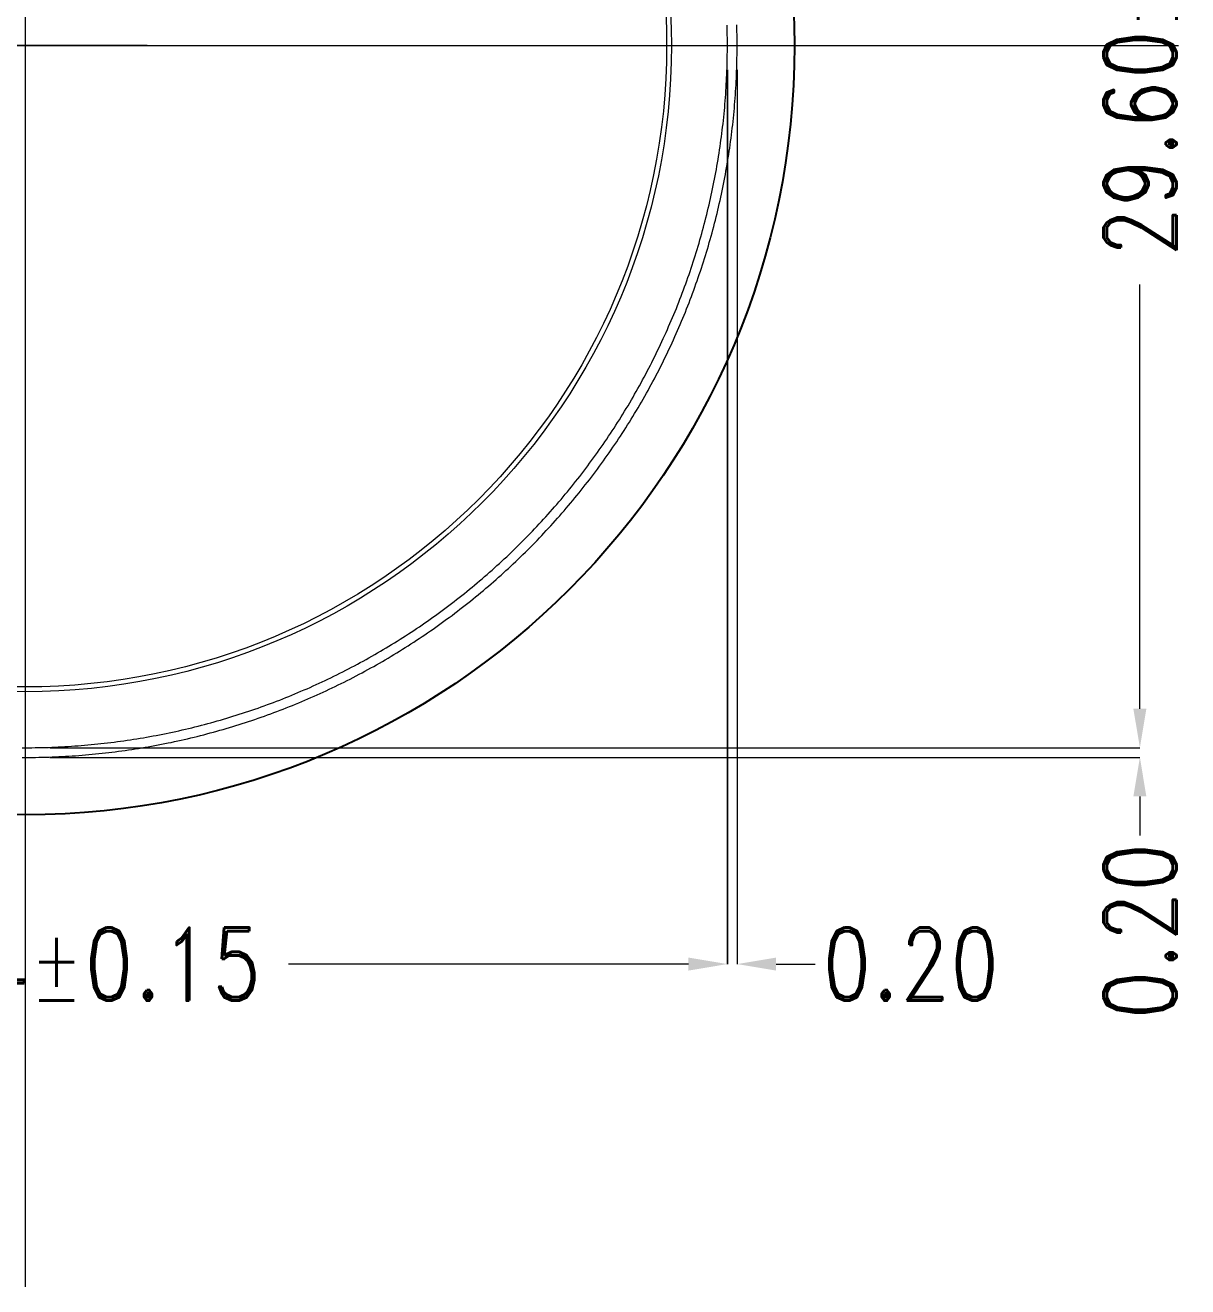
# Model space of a CAD drawing. Header units: millimetres. Extents: x 1403 to 2381, y 158 to 387.
# Drawn here: x 2272.39 to 2296.27, y 255.87 to 281.79 of the extents above; entities that cross this region are included whole.
import ezdxf
from ezdxf.lldxf.tags import DXFTag

# ---------------------------------------------------------------- set-up
doc = ezdxf.new("R2010")
doc.units = ezdxf.units.MM
doc.layers.get('0').update_dxf_attribs({"lineweight": 5})
doc.layers.get('Defpoints').update_dxf_attribs({"lineweight": 5})
doc.layers.add('COVER LENS', color=6, linetype='Continuous')
for name, color, linetype, lineweight in [('DIM', 3, 'Continuous', 5), ('Encap', 210, 'Continuous', 5), ('ITO', 2, 'Continuous', 5), ('lens', 6, 'Continuous', 13)]:
    doc.layers.add(name, color=color, linetype=linetype, lineweight=lineweight)
doc.styles.add('RD', font='ROMAND.shx', dxfattribs={"width": 0.8})
tags = doc.linetypes.add('CENTER', pattern=[0.6, 0.375, -0.075, 0.075, -0.075]).pattern_tags.tags
tags[10:11] = [DXFTag(74, 4), DXFTag(75, 0), DXFTag(340, '0'), DXFTag(46, 1.0), DXFTag(50, 0.0), DXFTag(44, 0.0), DXFTag(45, 0.0)]
tags[8:9] = [DXFTag(74, 4), DXFTag(75, 0), DXFTag(340, '0'), DXFTag(46, 1.0), DXFTag(50, 0.0), DXFTag(44, 0.0), DXFTag(45, 0.0)]
tags[6:7] = [DXFTag(74, 4), DXFTag(75, 0), DXFTag(340, '0'), DXFTag(46, 1.0), DXFTag(50, 0.0), DXFTag(44, 0.0), DXFTag(45, 0.0)]
tags[4:5] = [DXFTag(74, 4), DXFTag(75, 0), DXFTag(340, '0'), DXFTag(46, 1.0), DXFTag(50, 0.0), DXFTag(44, 0.0), DXFTag(45, 0.0)]
doc.dimstyles.new('DIM', dxfattribs={"dimtxt": 1.5, "dimasz": 0.8, "dimexe": 0, "dimexo": 0.5, "dimgap": 0.11, "dimtad": 0, "dimzin": 1, "dimdsep": 46, "dimtxsty": 'RD', "dimcen": 0, "dimclrd": 256, "dimclre": 256, "dimclrt": 256, "dimadec": 0, "dimazin": 0, "dimtm": 1e-09, "dimtfac": 1, "dimtofl": 0, "dimtmove": 0, "dimatfit": 3, "dimfxl": 1, "dimlwe": -1, "dimarcsym": 0})

# ---------------------------------------------------------------- blocks, each defined once
blk = doc.blocks.new('R104A3M-001-PNL-V01-C')
at = {"layer": 'Encap', "color": 1, "linetype": 'CENTER', "lineweight": 5}
blk.add_line((264.948, 289.916), (264.948, 340.909), dxfattribs=at)
at = {"layer": 'Encap', "color": 1, "linetype": 'CENTER', "lineweight": 5, "ltscale": 0.5}
blk.add_line((241.255, 315.412), (288.641, 315.412), dxfattribs=at)
at = {"layer": 'Encap', "linetype": 'CENTER', "lineweight": 5}
blk.add_circle((264.948, 315.412), 13.175, dxfattribs=at)
at = {"layer": 'ITO', "linetype": 'Continuous', "lineweight": 5}
blk.add_lwpolyline([(264.879, 300.789), (264.947, 300.789), (265.016, 300.789), (265.085, 300.79), (265.153, 300.79), (265.222, 300.792), (265.29, 300.793), (265.359, 300.795), (265.428, 300.797), (265.496, 300.799), (265.565, 300.802), (265.633, 300.805), (265.702, 300.808), (265.77, 300.812), (265.839, 300.816), (265.907, 300.82), (265.976, 300.825), (266.044, 300.83), (266.113, 300.835), (266.181, 300.841), (266.249, 300.847), (266.318, 300.853), (266.386, 300.86), (266.454, 300.867), (266.522, 300.874), (266.591, 300.882), (266.659, 300.889), (266.727, 300.898), (266.795, 300.906), (266.863, 300.915), (266.931, 300.924), (266.999, 300.934), (267.067, 300.943), (267.135, 300.953), (267.203, 300.964), (267.27, 300.975), (267.338, 300.986), (267.406, 300.997), (267.473, 301.009), (267.541, 301.021), (267.608, 301.033), (267.676, 301.046), (267.743, 301.059), (267.811, 301.072), (267.878, 301.086), (267.945, 301.099), (268.012, 301.114), (268.079, 301.128), (268.146, 301.143), (268.213, 301.158), (268.28, 301.174), (268.347, 301.19), (268.413, 301.206), (268.48, 301.222), (268.547, 301.239), (268.613, 301.256), (268.679, 301.273), (268.746, 301.291), (268.812, 301.309), (268.878, 301.327), (268.944, 301.346), (269.01, 301.365), (269.076, 301.384), (269.142, 301.403), (269.207, 301.423), (269.273, 301.443), (269.338, 301.464), (269.404, 301.485), (269.469, 301.506), (269.534, 301.527), (269.599, 301.549), (269.664, 301.571), (269.729, 301.593), (269.794, 301.615), (269.859, 301.638), (269.923, 301.662), (269.988, 301.685), (270.052, 301.709), (270.116, 301.733), (270.18, 301.757), (270.244, 301.782), (270.308, 301.807), (270.372, 301.832), (270.436, 301.858), (270.499, 301.884), (270.563, 301.91), (270.626, 301.937), (270.689, 301.963), (270.752, 301.99), (270.815, 302.018), (270.878, 302.045), (270.941, 302.073), (271.003, 302.102), (271.066, 302.13), (271.128, 302.159), (271.19, 302.188), (271.252, 302.218), (271.314, 302.247), (271.375, 302.277), (271.437, 302.308), (271.498, 302.338), (271.56, 302.369), (271.621, 302.4), (271.682, 302.432), (271.743, 302.464), (271.803, 302.496), (271.864, 302.528), (271.924, 302.561), (271.984, 302.593), (272.044, 302.627), (272.104, 302.66), (272.164, 302.694), (272.224, 302.728), (272.283, 302.762), (272.342, 302.797), (272.402, 302.831), (272.46, 302.867), (272.519, 302.902), (272.578, 302.938), (272.636, 302.973), (272.695, 303.01), (272.753, 303.046), (272.811, 303.083), (272.868, 303.12), (272.926, 303.157), (272.983, 303.195), (273.041, 303.233), (273.098, 303.271), (273.155, 303.309), (273.211, 303.348), (273.268, 303.387), (273.324, 303.426), (273.38, 303.465), (273.436, 303.505), (273.492, 303.545), (273.548, 303.585), (273.603, 303.626), (273.658, 303.666), (273.713, 303.707), (273.768, 303.749), (273.823, 303.79), (273.877, 303.832), (273.931, 303.874), (273.985, 303.916), (274.039, 303.959), (274.093, 304.002), (274.146, 304.045), (274.199, 304.088), (274.253, 304.131), (274.305, 304.175), (274.358, 304.219), (274.41, 304.264), (274.463, 304.308), (274.515, 304.353), (274.566, 304.398), (274.618, 304.443), (274.669, 304.489), (274.72, 304.534), (274.771, 304.58), (274.822, 304.626), (274.873, 304.673), (274.923, 304.72), (274.973, 304.767), (275.023, 304.814), (275.072, 304.861), (275.122, 304.909), (275.171, 304.957), (275.22, 305.005), (275.269, 305.053), (275.317, 305.101), (275.365, 305.15), (275.413, 305.199), (275.461, 305.248), (275.509, 305.298), (275.556, 305.348), (275.603, 305.397), (275.65, 305.448), (275.697, 305.498), (275.743, 305.548), (275.789, 305.599), (275.835, 305.65), (275.881, 305.701), (275.926, 305.753), (275.972, 305.804), (276.016, 305.856), (276.061, 305.908), (276.106, 305.961), (276.15, 306.013), (276.194, 306.066), (276.238, 306.119), (276.281, 306.172), (276.324, 306.225), (276.367, 306.278), (276.41, 306.332), (276.452, 306.386), (276.495, 306.44), (276.537, 306.494), (276.578, 306.549), (276.62, 306.603), (276.661, 306.658), (276.702, 306.713), (276.743, 306.769), (276.783, 306.824), (276.823, 306.88), (276.863, 306.935), (276.903, 306.991), (276.942, 307.048), (276.981, 307.104), (277.02, 307.161), (277.059, 307.217), (277.097, 307.274), (277.135, 307.331), (277.173, 307.389), (277.21, 307.446), (277.248, 307.504), (277.285, 307.561), (277.321, 307.619), (277.358, 307.678), (277.394, 307.736), (277.43, 307.794), (277.465, 307.853), (277.501, 307.912), (277.536, 307.971), (277.571, 308.03), (277.605, 308.089), (277.639, 308.149), (277.673, 308.208), (277.707, 308.268), (277.74, 308.328), (277.773, 308.388), (277.806, 308.448), (277.839, 308.509), (277.871, 308.569), (277.903, 308.63), (277.935, 308.691), (277.966, 308.752), (277.997, 308.813), (278.028, 308.874), (278.058, 308.936), (278.089, 308.997), (278.119, 309.059), (278.148, 309.121), (278.178, 309.183), (278.207, 309.245), (278.236, 309.308), (278.264, 309.37), (278.292, 309.432), (278.32, 309.495), (278.348, 309.558), (278.375, 309.621), (278.402, 309.684), (278.429, 309.747), (278.455, 309.81), (278.481, 309.874), (278.507, 309.937), (278.533, 310.001), (278.558, 310.065), (278.583, 310.129), (278.608, 310.193), (278.632, 310.257), (278.656, 310.321), (278.68, 310.386), (278.703, 310.45), (278.726, 310.515), (278.749, 310.579), (278.772, 310.644), (278.794, 310.709), (278.816, 310.774), (278.837, 310.839), (278.859, 310.905), (278.88, 310.97), (278.9, 311.035), (278.921, 311.101), (278.941, 311.166), (278.961, 311.232), (278.98, 311.298), (278.999, 311.364), (279.018, 311.43), (279.037, 311.496), (279.055, 311.562), (279.073, 311.628), (279.09, 311.695), (279.108, 311.761), (279.125, 311.827), (279.141, 311.894), (279.158, 311.961), (279.174, 312.027), (279.189, 312.094), (279.205, 312.161), (279.22, 312.228), (279.235, 312.295), (279.249, 312.362), (279.263, 312.429), (279.277, 312.496), (279.291, 312.564), (279.304, 312.631), (279.317, 312.698), (279.329, 312.766), (279.342, 312.833), (279.353, 312.901), (279.365, 312.968), (279.376, 313.036), (279.387, 313.104), (279.398, 313.172), (279.408, 313.239), (279.418, 313.307), (279.428, 313.375), (279.438, 313.443), (279.447, 313.511), (279.455, 313.579), (279.464, 313.647), (279.472, 313.715), (279.48, 313.784), (279.487, 313.852), (279.494, 313.92), (279.501, 313.988), (279.508, 314.057), (279.514, 314.125), (279.52, 314.193), (279.525, 314.262), (279.531, 314.33), (279.536, 314.399), (279.54, 314.467), (279.544, 314.535), (279.548, 314.604), (279.552, 314.672), (279.555, 314.741), (279.558, 314.81), (279.561, 314.878), (279.563, 314.947), (279.565, 315.015), (279.567, 315.084), (279.568, 315.152), (279.57, 315.221), (279.57, 315.29), (279.571, 315.358), (279.571, 315.427), (279.571, 315.496), (279.57, 315.564), (279.569, 315.633), (279.568, 315.701), (279.566, 315.77), (279.565, 315.839)], dxfattribs=at)
blk = doc.blocks.new('R104A3M-001-Fom-V01-A')
at = {"layer": 'DIM', "color": 32, "lineweight": 5}
blk.add_lwpolyline([(-0.068, -14.423), (-0.001, -14.423), (0.067, -14.423), (0.135, -14.423), (0.202, -14.422), (0.27, -14.421), (0.338, -14.419), (0.405, -14.418), (0.473, -14.416), (0.541, -14.413), (0.608, -14.41), (0.676, -14.407), (0.743, -14.404), (0.811, -14.4), (0.879, -14.396), (0.946, -14.392), (1.013, -14.388), (1.081, -14.383), (1.149, -14.377), (1.216, -14.372), (1.283, -14.366), (1.351, -14.36), (1.418, -14.353), (1.485, -14.347), (1.553, -14.339), (1.62, -14.332), (1.687, -14.324), (1.754, -14.316), (1.822, -14.308), (1.889, -14.299), (1.956, -14.29), (2.023, -14.281), (2.09, -14.271), (2.157, -14.261), (2.223, -14.251), (2.29, -14.24), (2.357, -14.229), (2.424, -14.218), (2.491, -14.207), (2.557, -14.195), (2.624, -14.183), (2.69, -14.17), (2.757, -14.157), (2.823, -14.144), (2.889, -14.131), (2.956, -14.117), (3.022, -14.103), (3.088, -14.089), (3.154, -14.074), (3.22, -14.059), (3.286, -14.044), (3.352, -14.028), (3.418, -14.012), (3.483, -13.996), (3.549, -13.98), (3.615, -13.963), (3.68, -13.946), (3.745, -13.928), (3.811, -13.91), (3.876, -13.893), (3.941, -13.874), (4.006, -13.856), (4.071, -13.837), (4.136, -13.817), (4.201, -13.798), (4.265, -13.778), (4.33, -13.758), (4.395, -13.737), (4.459, -13.716), (4.523, -13.695), (4.588, -13.674), (4.652, -13.652), (4.716, -13.63), (4.78, -13.608), (4.843, -13.586), (4.907, -13.563), (4.971, -13.539), (5.034, -13.516), (5.097, -13.492), (5.161, -13.468), (5.224, -13.444), (5.287, -13.419), (5.35, -13.394), (5.413, -13.369), (5.475, -13.343), (5.538, -13.318), (5.6, -13.291), (5.662, -13.265), (5.725, -13.238), (5.787, -13.211), (5.849, -13.184), (5.91, -13.156), (5.972, -13.128), (6.034, -13.1), (6.095, -13.072), (6.156, -13.043), (6.217, -13.014), (6.278, -12.985), (6.339, -12.955), (6.4, -12.925), (6.461, -12.895), (6.521, -12.865), (6.581, -12.834), (6.641, -12.803), (6.701, -12.772), (6.761, -12.74), (6.821, -12.708), (6.88, -12.676), (6.94, -12.643), (6.999, -12.611), (7.058, -12.578), (7.117, -12.545), (7.176, -12.511), (7.235, -12.477), (7.293, -12.443), (7.351, -12.409), (7.409, -12.374), (7.468, -12.339), (7.525, -12.304), (7.583, -12.269), (7.64, -12.233), (7.698, -12.197), (7.755, -12.161), (7.812, -12.124), (7.869, -12.087), (7.925, -12.05), (7.982, -12.013), (8.038, -11.975), (8.094, -11.938), (8.15, -11.899), (8.206, -11.861), (8.261, -11.822), (8.317, -11.784), (8.372, -11.744), (8.427, -11.705), (8.482, -11.665), (8.536, -11.625), (8.591, -11.585), (8.645, -11.545), (8.699, -11.504), (8.753, -11.463), (8.807, -11.422), (8.86, -11.38), (8.914, -11.339), (8.967, -11.297), (9.019, -11.255), (9.072, -11.212), (9.125, -11.169), (9.177, -11.127), (9.229, -11.083), (9.281, -11.04), (9.333, -10.996), (9.384, -10.952), (9.435, -10.908), (9.487, -10.864), (9.537, -10.819), (9.588, -10.774), (9.639, -10.729), (9.689, -10.684), (9.739, -10.638), (9.789, -10.592), (9.838, -10.546), (9.888, -10.5), (9.937, -10.454), (9.986, -10.407), (10.034, -10.36), (10.083, -10.313), (10.131, -10.265), (10.179, -10.218), (10.227, -10.17), (10.275, -10.122), (10.322, -10.073), (10.369, -10.025), (10.416, -9.976), (10.463, -9.927), (10.509, -9.878), (10.556, -9.828), (10.602, -9.779), (10.647, -9.729), (10.693, -9.679), (10.738, -9.629), (10.783, -9.578), (10.828, -9.527), (10.872, -9.477), (10.917, -9.425), (10.961, -9.374), (11.005, -9.322), (11.048, -9.271), (11.092, -9.219), (11.135, -9.167), (11.178, -9.114), (11.22, -9.062), (11.263, -9.009), (11.305, -8.956), (11.347, -8.903), (11.389, -8.85), (11.43, -8.796), (11.471, -8.742), (11.512, -8.688), (11.553, -8.634), (11.593, -8.58), (11.633, -8.526), (11.673, -8.471), (11.713, -8.416), (11.752, -8.361), (11.791, -8.306), (11.83, -8.25), (11.869, -8.195), (11.907, -8.139), (11.945, -8.083), (11.983, -8.027), (12.02, -7.97), (12.057, -7.914), (12.095, -7.857), (12.131, -7.8), (12.168, -7.743), (12.204, -7.686), (12.24, -7.629), (12.275, -7.571), (12.311, -7.514), (12.346, -7.456), (12.381, -7.398), (12.415, -7.34), (12.45, -7.281), (12.484, -7.223), (12.517, -7.164), (12.551, -7.105), (12.584, -7.046), (12.617, -6.987), (12.65, -6.928), (12.682, -6.869), (12.714, -6.809), (12.746, -6.749), (12.777, -6.689), (12.809, -6.629), (12.84, -6.569), (12.87, -6.509), (12.901, -6.448), (12.931, -6.388), (12.961, -6.327), (12.99, -6.266), (13.019, -6.205), (13.048, -6.144), (13.077, -6.083), (13.106, -6.021), (13.134, -5.96), (13.162, -5.898), (13.189, -5.836), (13.216, -5.774), (13.243, -5.712), (13.27, -5.65), (13.296, -5.588), (13.322, -5.525), (13.348, -5.463), (13.374, -5.4), (13.399, -5.337), (13.424, -5.274), (13.448, -5.211), (13.473, -5.148), (13.497, -5.085), (13.52, -5.021), (13.544, -4.958), (13.567, -4.894), (13.59, -4.831), (13.612, -4.767), (13.634, -4.703), (13.656, -4.639), (13.678, -4.575), (13.699, -4.51), (13.72, -4.446), (13.741, -4.382), (13.761, -4.317), (13.781, -4.253), (13.801, -4.188), (13.821, -4.123), (13.84, -4.058), (13.859, -3.993), (13.877, -3.928), (13.896, -3.863), (13.914, -3.798), (13.931, -3.732), (13.949, -3.667), (13.966, -3.601), (13.982, -3.536), (13.999, -3.47), (14.015, -3.404), (14.031, -3.339), (14.046, -3.273), (14.062, -3.207), (14.076, -3.141), (14.091, -3.075), (14.105, -3.009), (14.119, -2.942), (14.133, -2.876), (14.146, -2.81), (14.159, -2.743), (14.172, -2.677), (14.184, -2.61), (14.196, -2.544), (14.208, -2.477), (14.22, -2.41), (14.231, -2.344), (14.242, -2.277), (14.252, -2.21), (14.262, -2.143), (14.272, -2.076), (14.282, -2.009), (14.291, -1.942), (14.3, -1.875), (14.309, -1.808), (14.317, -1.741), (14.325, -1.674), (14.333, -1.606), (14.34, -1.539), (14.347, -1.472), (14.354, -1.405), (14.36, -1.337), (14.367, -1.27), (14.372, -1.202), (14.378, -1.135), (14.383, -1.067), (14.388, -1), (14.392, -0.932), (14.397, -0.865), (14.4, -0.797), (14.404, -0.73), (14.407, -0.662), (14.41, -0.595), (14.413, -0.527), (14.415, -0.459), (14.417, -0.392), (14.419, -0.324), (14.42, -0.256), (14.421, -0.189), (14.422, -0.121), (14.422, -0.053), (14.423, 0.015), (14.422, 0.082), (14.422, 0.15), (14.421, 0.217), (14.42, 0.285), (14.418, 0.353), (14.416, 0.42)], dxfattribs=at)
blk = doc.blocks.new('*D46')
at = {"layer": 'Defpoints', "color": 0, "lineweight": 5, "transparency": 16777216}
for p in [(2257.968, 281.371), (2286.81, 281.168), (2286.81, 262.503)]:
    blk.add_point(p, dxfattribs=at)
at = {"layer": 'DIM', "lineweight": 5, "transparency": 16777216}
for p, q in [((2257.968, 280.871), (2257.968, 262.503)), ((2286.81, 280.668), (2286.81, 262.503)), ((2258.768, 262.503), (2267.236, 262.503)), ((2286.01, 262.503), (2277.799, 262.503))]:
    blk.add_line(p, q, dxfattribs=at)
for points in [[(2258.768, 262.636), (2258.768, 262.369), (2257.968, 262.503)], [(2286.01, 262.636), (2286.01, 262.369), (2286.81, 262.503)]]:
    blk.add_solid(points, dxfattribs=at)
at = {"layer": 'DIM', "lineweight": 5, "transparency": 16777216, "insert": (2272.518, 262.503), "char_height": 1.5, "attachment_point": 5, "style": 'RD'}
blk.add_mtext('28.84%%P0.15', dxfattribs=at)
blk = doc.blocks.new('*D47')
at = {"layer": 'Defpoints', "color": 0, "lineweight": 5, "transparency": 16777216}
for p in [(2286.815, 281.371), (2287.015, 281.37), (2287.015, 262.503)]:
    blk.add_point(p, dxfattribs=at)
at = {"layer": 'DIM', "lineweight": 5, "transparency": 16777216}
for p, q in [((2286.815, 280.871), (2286.815, 262.503)), ((2287.015, 280.87), (2287.015, 262.503)), ((2286.015, 262.503), (2285.215, 262.503)), ((2287.815, 262.503), (2288.615, 262.503))]:
    blk.add_line(p, q, dxfattribs=at)
for points in [[(2286.015, 262.636), (2286.015, 262.369), (2286.815, 262.503)], [(2287.815, 262.636), (2287.815, 262.369), (2287.015, 262.503)]]:
    blk.add_solid(points, dxfattribs=at)
at = {"layer": 'DIM', "lineweight": 5, "transparency": 16777216, "insert": (2290.582, 262.503), "char_height": 1.5, "attachment_point": 5, "style": 'RD'}
blk.add_mtext('0.20', dxfattribs=at)
blk = doc.blocks.new('*D48')
at = {"layer": 'Defpoints', "color": 0, "lineweight": 5, "transparency": 16777216}
for p in [(2275.274, 296.544), (2272.392, 266.947), (2295.29, 266.947)]:
    blk.add_point(p, dxfattribs=at)
at = {"layer": 'DIM', "lineweight": 5, "transparency": 16777216}
for p, q in [((2275.774, 296.544), (2295.29, 296.544)), ((2295.29, 295.744), (2295.29, 287.027)), ((2295.29, 267.747), (2295.29, 276.464)), ((2272.892, 266.947), (2295.29, 266.947))]:
    blk.add_line(p, q, dxfattribs=at)
for points in [[(2295.156, 295.744), (2295.423, 295.744), (2295.29, 296.544)], [(2295.156, 267.747), (2295.423, 267.747), (2295.29, 266.947)]]:
    blk.add_solid(points, dxfattribs=at)
at = {"layer": 'DIM', "lineweight": 5, "transparency": 16777216, "insert": (2295.29, 281.746), "char_height": 1.5, "attachment_point": 5, "rotation": 90, "style": 'RD'}
blk.add_mtext('29.60%%P0.15', dxfattribs=at)
blk = doc.blocks.new('*D49')
at = {"layer": 'Defpoints', "color": 0, "lineweight": 5, "transparency": 16777216}
for p in [(2272.392, 266.947), (2272.391, 266.747), (2295.29, 266.747)]:
    blk.add_point(p, dxfattribs=at)
at = {"layer": 'DIM', "lineweight": 5, "transparency": 16777216}
for p, q in [((2295.29, 267.747), (2295.29, 268.547)), ((2272.892, 266.947), (2295.29, 266.947)), ((2272.891, 266.747), (2295.29, 266.747)), ((2295.29, 265.947), (2295.29, 265.147))]:
    blk.add_line(p, q, dxfattribs=at)
for points in [[(2295.156, 267.747), (2295.423, 267.747), (2295.29, 266.947)], [(2295.156, 265.947), (2295.423, 265.947), (2295.29, 266.747)]]:
    blk.add_solid(points, dxfattribs=at)
at = {"layer": 'DIM', "lineweight": 5, "transparency": 16777216, "insert": (2295.29, 263.18), "char_height": 1.5, "attachment_point": 5, "rotation": 90, "style": 'RD'}
blk.add_mtext('0.20', dxfattribs=at)
blk = doc.blocks.new('R104A3M-011-SW1147H-CVL-V01-C')
at = {"color": 1, "linetype": 'CENTER', "lineweight": 5}
for p, q in [((2028.592, 311.898), (2028.592, 316.898)), ((2031.092, 314.398), (2026.092, 314.398))]:
    blk.add_line(p, q, dxfattribs=at)
at = {"layer": 'COVER LENS'}
blk.add_circle((2028.592, 314.398), 15.8, dxfattribs=at)
at = {"layer": 'lens', "color": 1, "lineweight": 5}
blk.add_circle((2028.592, 314.398), 13.274, dxfattribs=at)

msp = doc.modelspace()

# ---------------------------------------------------------------- block references
at = {"lineweight": 5}
msp.add_blockref('R104A3M-001-Fom-V01-A', (2272.3922, 281.3708), dxfattribs=at)
at = {"layer": 'DIM', "lineweight": 5}
msp.add_blockref('R104A3M-011-SW1147H-CVL-V01-C', (243.8007, -33.0275), dxfattribs=at)
at = {"layer": 'ITO', "lineweight": 5}
msp.add_blockref('R104A3M-001-PNL-V01-C', (2007.444, -34.0415), dxfattribs=at)

# ---------------------------------------------------------------- dimensions: what is measured, and where the dimension line sits
at = {"layer": 'DIM', "lineweight": 5}
dim = msp.add_linear_dim(base=(2295.2895, 266.9475), p1=(2275.274, 296.544), p2=(2272.3922, 266.9475), angle=90, text='<>%%P0.15', dimstyle='DIM', override={"dimfxl": 0.8, "dimlwd": 5, "dimlwe": 5, "dimarcsym": 1}, dxfattribs=at)
dim.commit()
dim.dimension.update_dxf_attribs({"geometry": '*D48', "text_midpoint": (2295.2895, 281.7458)})
dim = msp.add_linear_dim(base=(2286.8096, 262.5028), p1=(2257.9682, 281.3708), p2=(2286.8096, 281.1676), text='<>%%P0.15', dimstyle='DIM', override={"dimfxl": 0.8, "dimlwd": 5, "dimlwe": 5, "dimarcsym": 1}, dxfattribs=at)
dim.commit()
dim.dimension.update_dxf_attribs({"geometry": '*D46', "text_midpoint": (2272.5176, 262.5028), "dimtype": 160})
dim = msp.add_linear_dim(base=(2287.015, 262.5028), p1=(2286.8147, 281.3708), p2=(2287.015, 281.3696), dimstyle='DIM', override={"dimfxl": 0.8, "dimlwd": 5, "dimlwe": 5, "dimarcsym": 1}, dxfattribs=at)
dim.commit()
dim.dimension.update_dxf_attribs({"geometry": '*D47', "text_midpoint": (2290.5821, 262.5028)})
dim = msp.add_linear_dim(base=(2295.2895, 266.7473), p1=(2272.3922, 266.9475), p2=(2272.3911, 266.7473), angle=90, dimstyle='DIM', override={"dimfxl": 0.8, "dimlwd": 5, "dimlwe": 5, "dimarcsym": 1}, dxfattribs=at)
dim.commit()
dim.dimension.update_dxf_attribs({"geometry": '*D49', "text_midpoint": (2295.2895, 263.1801)})

doc.saveas('drawing.dxf')
